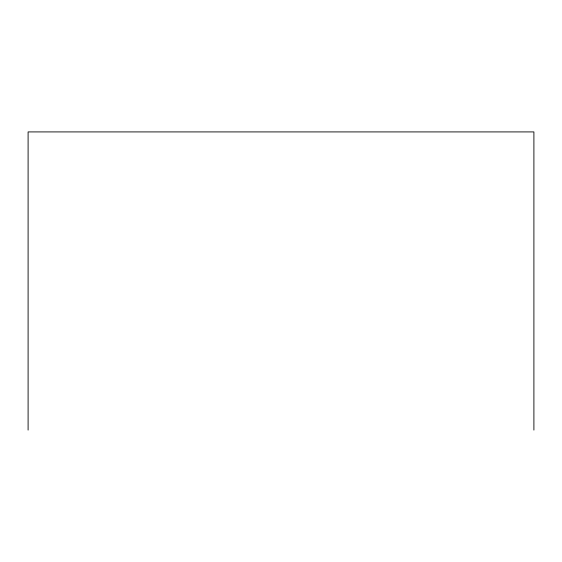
<?xml version="1.0" encoding="UTF-8"?>
<svg xmlns="http://www.w3.org/2000/svg" width="562" height="562" viewBox="0 0 562 562"><rect width="100%" height="100%" fill="white"/><g stroke="black" fill="none" stroke-linecap="round" stroke-linejoin="round"><path stroke-width="0.84" d="M533.9 430.085L533.9 131.915L28.1 131.915L28.1 430.085"/></g></svg>
